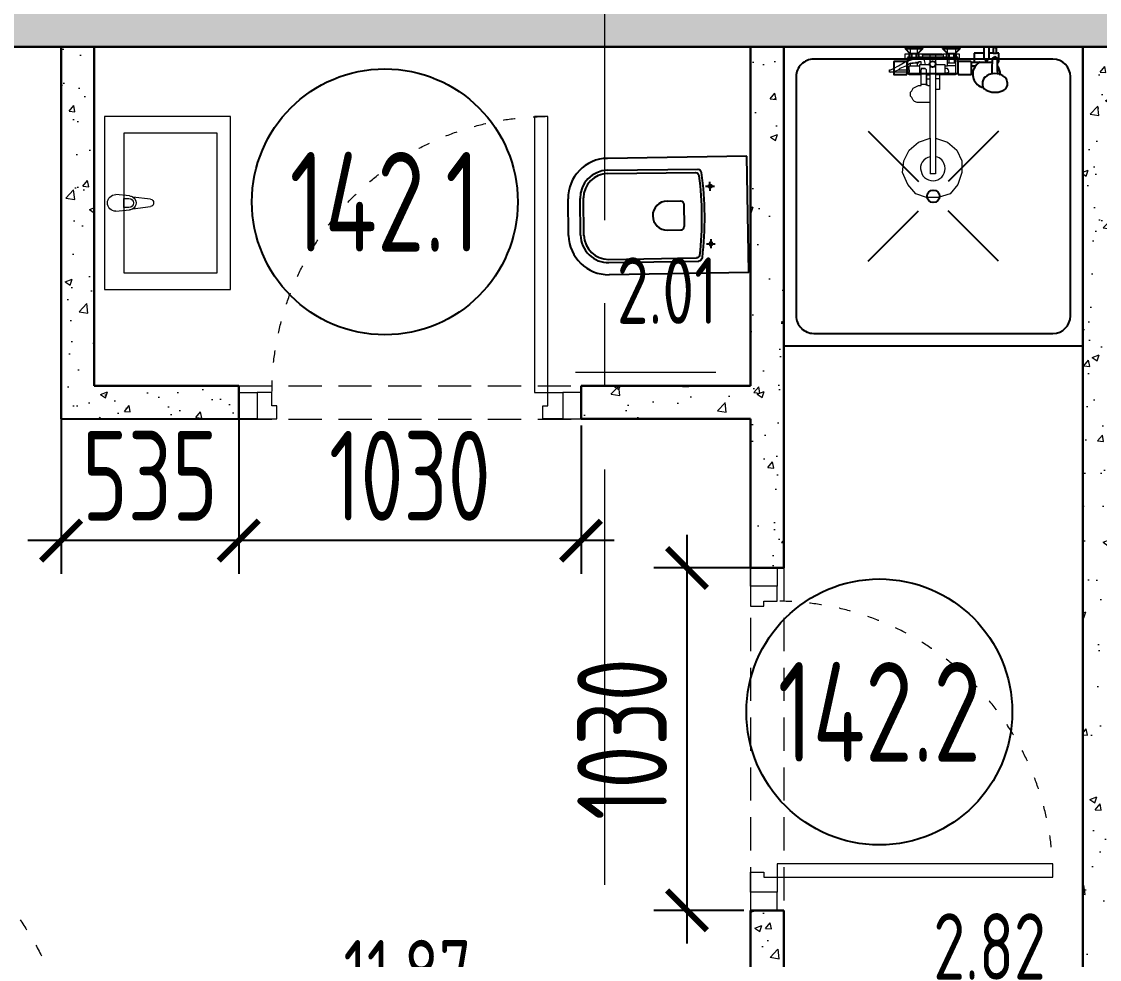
# Model space of a CAD drawing. Header units: millimetres. Extents: x -360149 to 9420325, y 0 to 292181.
# Drawn here: x -207989 to -204745, y 106889 to 109710 of the extents above; entities that cross this region are included whole.
import ezdxf
from ezdxf import colors
from ezdxf.entities.mleader import LeaderData, LeaderLine
from ezdxf.enums import TextEntityAlignment as Align
from ezdxf.math import Vec2, Vec3

# ---------------------------------------------------------------- set-up
doc = ezdxf.new("R2010")
doc.units = ezdxf.units.MM
doc.header["$MEASUREMENT"] = 0
for name, pattern in [('ACAD_ISO03W100', [30, 12, -18]), ('ADSK_Штриховая_ш2 п1', [3, 2, -1]), ('CENTER', [2, 1.25, -0.25, 0.25, -0.25])]:
    doc.linetypes.add(name, pattern=pattern)
doc.layers.get('0').update_dxf_attribs({"color": 250, "lineweight": 9})
for name, color, linetype, lineweight in [('_АР ТЕКСТ', 250, 'Continuous', 25), ('АР_Двери', 5, 'Continuous', 18), ('АР_Маркер экспликации', 239, 'Continuous', 13), ('АР_Номер помещения', 1, 'Continuous', 25), ('АР_Оси', 193, 'Continuous', 9), ('АР_Отметки', 250, 'Continuous', 15), ('АР_Перегородки газоблок', 165, 'Continuous', 30), ('АР_Перегородки газоблок_Штрих', 165, 'Continuous', 5), ('АР_Помещения_площадь', 19, 'Continuous', 9), ('АР_Размеры дверей', 15, 'Continuous', 0), ('АР_тонкая линия', 250, 'Continuous', 0)]:
    doc.layers.add(name, color=color, linetype=linetype, lineweight=lineweight)
doc.layers.add('ТХ_сантехника', color=253, linetype='Continuous')
doc.styles.add('ISOCPEUR', font='isocpeur.ttf', dxfattribs={"width": 0.7})
doc.styles.get("Standard").update_dxf_attribs({"font": 'isocpeur.ttf'})
doc.dimstyles.new('R_100', dxfattribs={"dimtxt": 270, "dimasz": 120, "dimexe": 100, "dimexo": 0, "dimgap": 60, "dimtad": 1, "dimdec": 0, "dimrnd": 5, "dimzin": 0, "dimdsep": 46, "dimtxsty": 'ISOCPEUR', "dimblk": 'ARCHTICK', "dimcen": 0, "dimdle": 100, "dimclrd": 256, "dimclre": 256, "dimclrt": 256, "dimadec": 0, "dimazin": 0, "dimtfac": 2, "dimtdec": 0, "dimtofl": 0, "dimtmove": 1, "dimatfit": 3, "dimfxl": 1, "dimtvp": 3, "dimtolj": 1, "dimtzin": 0, "dimarcsym": 0})

# ---------------------------------------------------------------- blocks, each defined once
blk = doc.blocks.new('*U64')
at = {"layer": 'АР_Номер помещения', "color": 7}
blk.add_circle((-10209.7, 3495), 400, dxfattribs=at)
at = {"layer": 'АР_Помещения_площадь', "color": 7}
blk.add_line((-8326.7, 2008.5), (-8749, 2008.5), dxfattribs=at)
at = {"color": 7, "style": 'ISOCPEUR', "width": 0.7, "flags": 1}
blk.add_attdef('КАТЕГОРИЯ', (-499.2, -2092.2), '', height=250, dxfattribs=at)
at = {"layer": 'АР_Номер помещения', "color": 7, "style": 'ISOCPEUR', "width": 0.7}
blk.add_attdef('НОМЕР_ПОМЕЩЕНИЯ', text='', height=300, dxfattribs=at).set_placement((-10209.7, 3495), align=Align.MIDDLE_CENTER)
at = {"layer": 'АР_Помещения_площадь', "color": 7, "style": 'ISOCPEUR', "width": 0.7}
blk.add_attdef('ПЛОЩАДЬ_ПОМЕЩЕНИЯ', text='', height=200, dxfattribs=at).set_placement((-8321.8, 2255), align=Align.MIDDLE_RIGHT)
at = {"layer": 'АР_Помещения_площадь', "color": 7, "lineweight": 30, "width": 0.7, "flags": 104}
blk.add_attdef('ИМЯ_ПОМЕЩЕНИЯ', text='', height=100, dxfattribs=at).set_placement((157.6, 1217.1), align=Align.MIDDLE_CENTER)
blk = doc.blocks.new('*U927')
for points in [[(-55, -80), (-55, 0), (-115, 0), (-115, -40), (-100, -40), (-100, -80), (-55, -80)], [(0, 0), (0, -80), (-55, -80), (-55, 0), (0, 0)], [(-1030, 0), (-1030, -80), (-975, -80), (-975, 0), (-1030, 0)], [(-975, -80), (-975, 0), (-915, 0), (-915, -40), (-930, -40), (-930, -80), (-975, -80)]]:
    blk.add_lwpolyline(points)
blk.add_lwpolyline([(-100, -80), (-100, -910), (-140, -910), (-140, -80)], close=True)
at = {"linetype": 'ACAD_ISO03W100', "ltscale": 3}
blk.add_arc((-100, -80), 830, 180, 270, dxfattribs=at)
blk = doc.blocks.new('унитаз поликлиники')
for p, q in [((0, 175), (0, -175)), ((0, 175), (420, 175)), ((420, 138.7), (149.6, 138.7)), ((112.4, 73.1), (112.4, 100.2)), ((420, 129), (156.8, 128.7)), ((125.6, 86.7), (99.5, 86.7)), ((191.9, -33.7), (191.9, 33.7)), ((242.4, 43.7), (201.9, 43.7)), ((494, 57.1), (494, -57.1)), ((504, 55), (504, -55)), ((540, 55), (540, -55)), ((242.4, -43.7), (201.9, -43.7)), ((125.5, -86.5), (99.4, -86.5)), ((112.3, -73), (112.3, -100.1)), ((420, -129), (155.2, -128.7)), ((420, -139), (147.9, -138.7)), ((0, -175), (420, -175))]:
    blk.add_line(p, q)
for centre, radius, start, end in [((420, 55), 120, 0, 90), ((420.5, 55.2), 83.5, 359.8619, 90.3335), ((420, 55), 74, 0, 90), ((242.4, 0), 43.7, 270, 90), ((420, -55), 120, 270, 0), ((420, -55), 84, 270, 0), ((420, -55), 74, 270, 358.4018)]:
    blk.add_arc(centre, radius, start, end)
at = {"extrusion": (0, 0, -1)}
for centre, major_axis, ratio, start_param, end_param in [((149.5, 127.3), (-5.6, -10.5), 0.821373, 1.269211, 2.570669), ((1158.1, 0), (-731, -726.4), 0.993775, 0.659849, 0.910919), ((984.1, 0), (-23.4, -941.4), 0.89728, 1.422258, 1.677847), ((154.4, 119.8), (-5.61, -7.72), 0.798093, 1.232924, 2.686723), ((112.4, 86.8), (3.55, 3.55), 1, 5.504025, 11.78721), ((201.9, -33.5), (4.12, -9.49), 0.964797, 0.42926, 1.943413), ((147.9, -127.5), (5.4, -10.4), 0.836443, 0.56114, 1.877577), ((155.2, -117.5), (5.3, -10.4), 0.842984, 0.549902, 1.8819)]:
    blk.add_ellipse(centre, major_axis=major_axis, ratio=ratio, start_param=start_param, end_param=end_param, dxfattribs=at)
for centre, major_axis, ratio, start_param, end_param in [((201.9, 33.5), (4.12, 9.49), 0.964797, 0.42926, 1.943413), ((112.3, -86.6), (3.54, -3.55), 1, 5.504025, 11.78721)]:
    blk.add_ellipse(centre, major_axis=major_axis, ratio=ratio, start_param=start_param, end_param=end_param)
blk = doc.blocks.new('Из_буфера27431')
at = {"linetype": 'Continuous', "lineweight": 5}
for p, q in [((-138.5, 11.1), (-85.6, 17.7)), ((-138.5, 11.1), (-85.6, 17.7)), ((-76.1, 21), (-34.1, 25)), ((-76.1, 21), (-34.1, 25)), ((-59, 13.6), (-73.9, 13.6)), ((-59, 13.6), (-73.9, 13.6)), ((-59, -13.6), (-59, 13.6)), ((-59, -13.6), (-59, 13.6)), ((-85.6, -17.7), (-138.5, -11.1)), ((-85.6, -17.7), (-138.5, -11.1)), ((-34.1, -25), (-76.1, -21)), ((-34.1, -25), (-76.1, -21)), ((-73.9, -13.6), (-59, -13.6)), ((-73.9, -13.6), (-59, -13.6))]:
    blk.add_line(p, q, dxfattribs=at)
for points in [[(0, -260), (-380, -260), (-380, 260), (0, 260)], [(-59, -210), (-339.1, -210), (-339.1, 210), (-59, 210)], [(-59, -210), (-339.1, -210), (-339.1, 210), (-59, 210)]]:
    blk.add_lwpolyline(points, close=True, dxfattribs=at)
for centre, radius, start, end in [((-137.1, 0), 11.2, 97.1389, 262.8611), ((-137.1, 0), 11.2, 97.1389, 262.8611), ((-74.2, 0), 21.1, 122.771, 237.229), ((-74.2, 0), 21.1, 122.771, 237.229), ((-73.9, 0), 13.6, 90, 270), ((-73.9, 0), 13.6, 90, 270), ((-74.2, 0), 21.1, 95.1696, 122.771), ((-74.2, 0), 21.1, 95.1696, 122.771), ((-34.1, 0), 25, 270, 90), ((-34.1, 0), 25, 270, 90), ((-74.2, 0), 21.1, 237.229, 264.8304), ((-74.2, 0), 21.1, 237.229, 264.8304)]:
    blk.add_arc(centre, radius, start, end, dxfattribs=at)
blk = doc.blocks.new('_DotSmall')
at = {"color": 0, "linetype": 'ByBlock', "const_width": 0.5}
blk.add_lwpolyline([(-0.0625, 0, 1), (0.0625, 0, 1)], format="xyb", close=True, dxfattribs=at)
blk = doc.blocks.new('_ArchTick')
at = {"color": 0, "linetype": 'ByBlock', "const_width": 0.15}
blk.add_lwpolyline([(-0.5, -0.5), (0.5, 0.5)], dxfattribs=at)
blk = doc.blocks.new('*D1102')
at = {"layer": 'АР_Размеры дверей', "lineweight": -2, "ltscale": 100, "transparency": 16777216}
for p, q in [((-205986.3, 108166.4), (-205986.3, 106936.4)), ((-205766.5, 108066.4), (-206086.3, 108066.4)), ((-205814.8, 107036.4), (-206086.3, 107036.4))]:
    blk.add_line(p, q, dxfattribs=at)
at = {"layer": 'АР_Размеры дверей', "lineweight": -2, "ltscale": 100, "transparency": 16777216, "xscale": 120, "yscale": 120, "zscale": 120}
for p, rotation in [((-205986.3, 108066.4), 90), ((-205986.3, 107036.4), 270)]:
    blk.add_blockref('_ArchTick', p, dxfattribs=dict(at, rotation=rotation))
at = {"layer": 'АР_Размеры дверей', "ltscale": 100, "transparency": 16777216, "insert": (-206181.3, 107551.4), "char_height": 270, "attachment_point": 5, "rotation": 90, "style": 'ISOCPEUR'}
blk.add_mtext('\\A1;1030', dxfattribs=at)
blk = doc.blocks.new('*D1103')
at = {"layer": 'АР_Размеры дверей', "lineweight": -2, "ltscale": 100, "transparency": 16777216}
for p, q in [((-207335.1, 108494.3), (-207335.1, 108048.8)), ((-206305.1, 108494.8), (-206305.1, 108048.8)), ((-206205.1, 108148.8), (-207435.1, 108148.8))]:
    blk.add_line(p, q, dxfattribs=at)
at = {"layer": 'АР_Размеры дверей', "lineweight": -2, "ltscale": 100, "transparency": 16777216, "xscale": 120, "yscale": 120, "zscale": 120, "rotation": 180}
blk.add_blockref('_ArchTick', (-207335.1, 108148.8), dxfattribs=at)
at = {"layer": 'АР_Размеры дверей', "lineweight": -2, "ltscale": 100, "transparency": 16777216, "xscale": 120, "yscale": 120, "zscale": 120}
blk.add_blockref('_ArchTick', (-206305.1, 108148.8), dxfattribs=at)
at = {"layer": 'АР_Размеры дверей', "ltscale": 100, "transparency": 16777216, "insert": (-206820.1, 108343.8), "char_height": 270, "attachment_point": 5, "style": 'ISOCPEUR'}
blk.add_mtext('\\A1;1030', dxfattribs=at)
blk = doc.blocks.new('*U1106')
blk.add_lwpolyline([(-100, 80), (-100, 1010), (-140, 1010), (-140, 80)], close=True)
for points in [[(-1130, 0), (-1130, 80), (-1075, 80), (-1075, 0), (-1130, 0)], [(-1075, 80), (-1075, 0), (-1015, 0), (-1015, 40), (-1030, 40), (-1030, 80), (-1075, 80)], [(-55, 80), (-55, 0), (-115, 0), (-115, 40), (-100, 40), (-100, 80), (-55, 80)], [(0, 0), (0, 80), (-55, 80), (-55, 0), (0, 0)]]:
    blk.add_lwpolyline(points)
at = {"linetype": 'ACAD_ISO03W100', "ltscale": 3}
blk.add_arc((-100, 80), 930, 90, 180, dxfattribs=at)
blk = doc.blocks.new('*U1270')
for points in [[(0, 0), (0, -80), (55, -80), (55, 0), (0, 0)], [(55, -80), (55, 0), (115, 0), (115, -40), (100, -40), (100, -80), (55, -80)], [(975, -80), (975, 0), (915, 0), (915, -40), (930, -40), (930, -80), (975, -80)], [(1030, 0), (1030, -80), (975, -80), (975, 0), (1030, 0)]]:
    blk.add_lwpolyline(points)
blk.add_lwpolyline([(100, -80), (100, -910), (140, -910), (140, -80)], close=True)
at = {"linetype": 'ACAD_ISO03W100', "ltscale": 3}
blk.add_arc((100, -80), 830, 270, 0, dxfattribs=at)
blk = doc.blocks.new('Из_буфера15266')
at = {"lineweight": 0, "ltscale": 100, "transparency": 33554687}
for points in [[(-13.2, -338.7), (-60.9, -354.5), (-97.9, -386.3), (-119.1, -428.6), (-119.1, -476.2), (-103.2, -523.9), (-71.4, -560.9), (-23.8, -576.8), (23.8, -576.8), (66.1, -560.9), (97.9, -523.9), (119.1, -476.2), (113.8, -428.6), (92.6, -386.3), (55.6, -354.5), (7.9, -338.7), (7.9, -195.8), (23.8, -195.8), (34.4, -195.8), (50.3, -195.8), (60.9, -195.8), (71.4, -190.5), (76.7, -185.2), (82, -174.6), (87.3, -169.3), (87.3, -158.7), (87.3, -153.5), (82, -148.2), (82, -148.2), (76.7, -137.6), (76.7, -137.6), (66.1, -132.3), (55.6, -127), (50.3, -127), (45, -127), (45, -105.8), (45, -84.7), (92.6, -84.7), (92.6, -74.1), (166.7, -74.1), (172, -74.1), (172, -68.8), (172, -63.5), (166.7, -63.5), (156.1, -58.2), (134.9, -47.6), (108.5, -31.7), (92.6, -26.5), (92.6, -21.2), (108.5, -21.2), (108.5, 0), (39.7, 0), (39.7, -21.2), (39.7, -21.2), (39.7, -21.2), (34.4, -21.2), (34.4, -21.2), (29.1, -42.3), (7.9, -42.3), (7.9, -5.3), (39.7, -5.3), (39.7, 0), (-39.7, 0), (-39.7, -5.3), (-13.2, -5.3), (-13.2, -42.3), (-50.3, -42.3), (-50.3, -47.6), (-60.9, -47.6), (-60.9, -37), (-60.9, -37), (-60.9, -21.2), (-45, -21.2), (-45, 0), (-108.5, 0), (-108.5, -21.2), (-92.6, -21.2), (-92.6, -37), (-92.6, -37), (-92.6, -47.6), (-92.6, -47.6), (-92.6, -84.7), (-29.1, -84.7)], [(-92.6, -21.2), (-60.9, -21.2)], [(-92.6, -37), (-60.9, -37)], [(-87.3, -21.2), (-87.3, -37)], [(-66.1, -21.2), (-66.1, -37)], [(-13.2, -5.3), (7.9, -5.3)], [(-13.2, -42.3), (-13.2, -142.9)], [(7.9, -195.8), (7.9, -42.3)], [(45, -42.3), (29.1, -42.3)], [(55.6, -15.9), (39.7, -21.2)], [(55.6, -15.9), (55.6, -15.9)], [(60.9, -21.2), (55.6, -15.9)], [(55.6, -31.7), (55.6, -31.7)], [(76.7, -37), (55.6, -31.7)], [(92.6, -26.5), (76.7, -21.2), (60.9, -21.2)], [(60.9, -37), (66.1, -37), (82, -37), (82, -37)], [(66.1, -31.7), (66.1, -37)], [(87.3, -37), (76.7, -37)], [(82, -21.2), (92.6, -21.2)], [(-92.6, -47.6), (-60.9, -47.6)], [(-50.3, -47.6), (-50.3, -79.4)], [(-50.3, -79.4), (-13.2, -79.4)], [(-29.1, -84.7), (-29.1, -142.9), (-23.8, -142.9), (-23.8, -142.9), (-23.8, -142.9), (-18.5, -142.9), (-13.2, -142.9), (-13.2, -142.9), (-13.2, -338.7)], [(-29.1, -84.7), (-13.2, -84.7)], [(23.8, -79.4), (7.9, -79.4)], [(23.8, -84.7), (7.9, -84.7)], [(23.8, -63.5), (23.8, -63.5), (23.8, -63.5), (29.1, -58.2), (29.1, -58.2), (29.1, -58.2), (29.1, -58.2), (34.4, -58.2), (39.7, -58.2), (39.7, -58.2), (39.7, -58.2), (39.7, -58.2), (45, -58.2), (45, -63.5), (45, -63.5)], [(23.8, -105.8), (23.8, -63.5)], [(23.8, -84.7), (23.8, -127)], [(34.4, -58.2), (29.1, -58.2)], [(34.4, -58.2), (34.4, -58.2)], [(39.7, -58.2), (34.4, -58.2)], [(39.7, -58.2), (39.7, -58.2)], [(45, -63.5), (45, -63.5)], [(45, -84.7), (45, -63.5)], [(50.3, -79.4), (45, -79.4)], [(50.3, -47.6), (50.3, -47.6)], [(50.3, -52.9), (50.3, -47.6)], [(50.3, -79.4), (50.3, -47.6)], [(50.3, -58.2), (50.3, -52.9)], [(87.3, -47.6), (60.9, -47.6)], [(92.6, -63.5), (92.6, -74.1)], [(166.7, -74.1), (150.8, -68.8), (134.9, -63.5)], [(166.7, -74.1), (166.7, -74.1)], [(-29.1, -100.5), (-13.2, -100.5)], [(23.8, -100.5), (7.9, -100.5)], [(13.2, -127), (7.9, -127)], [(18.5, -127), (13.2, -127)], [(23.8, -121.7), (18.5, -127)], [(23.8, -127), (23.8, -105.8)], [(45, -121.7), (34.4, -121.7), (23.8, -121.7)], [(45, -127), (45, -121.7)], [(-13.2, -338.7), (-13.2, -481.5)], [(7.9, -338.7), (7.9, -481.5)], [(-13.2, -481.5), (7.9, -481.5)]]:
    blk.add_lwpolyline(points, dxfattribs=at)
for points in [[(-92.6, 0), (-60.9, 0), (-60.9, 21.2), (-92.6, 21.2)], [(60.9, 0), (87.3, 0), (87.3, 21.2), (60.9, 21.2)], [(39.7, -21.2), (39.7, -21.2)], [(50.3, -42.3), (45, -42.3), (45, -31.7), (55.6, -31.7), (55.6, -31.7), (55.6, -37), (60.8, -37), (60.8, -47.6), (50.3, -47.6)], [(87.3, -47.6), (87.3, -37), (103.2, -47.6), (129.6, -58.2), (134.9, -63.5), (92.6, -63.5), (92.6, -47.6)]]:
    blk.add_lwpolyline(points, close=True, dxfattribs=at)
for points, knots in [([(-50.3, -74.1), (-55.6, -79.4), (-60.9, -74.1), (-66.1, -74.1), (-66.1, -68.8), (-66.1, -63.5), (-60.9, -58.2), (-55.6, -58.2), (-55.6, -58.2), (-50.3, -58.2)], [0, 0, 0, 0, 1, 1, 1, 2, 2, 2, 3, 3, 3, 3]), ([(7.9, -412.7), (34.4, -418), (55.6, -444.5), (45, -471), (39.7, -497.4), (13.2, -513.3), (-13.2, -508), (-39.7, -502.7), (-55.6, -476.2), (-50.3, -449.8), (-45, -428.6), (-34.4, -418), (-13.2, -412.7)], [0, 0, 0, 0, 1, 1, 1, 2, 2, 2, 3, 3, 3, 4, 4, 4, 4])]:
    blk.add_open_spline(points, degree=3, knots=knots, dxfattribs=at)
blk = doc.blocks.new('*U1272')
at = {"layer": 'АР_Номер помещения', "color": 7}
blk.add_circle((-7038.6, -2731.2), 400, dxfattribs=at)
at = {"layer": 'АР_Помещения_площадь', "color": 7}
blk.add_line((-6042.5, -3244.8), (-6464.9, -3244.8), dxfattribs=at)
at = {"color": 7, "style": 'ISOCPEUR', "width": 0.7, "flags": 1}
blk.add_attdef('КАТЕГОРИЯ', (-499.2, -2092.2), '', height=250, dxfattribs=at)
at = {"layer": 'АР_Номер помещения', "color": 7, "style": 'ISOCPEUR', "width": 0.7}
blk.add_attdef('НОМЕР_ПОМЕЩЕНИЯ', text='', height=300, dxfattribs=at).set_placement((-7038.6, -2731.2), align=Align.MIDDLE_CENTER)
at = {"layer": 'АР_Помещения_площадь', "color": 7, "lineweight": 30, "width": 0.7, "flags": 104}
blk.add_attdef('ИМЯ_ПОМЕЩЕНИЯ', text='', height=100, dxfattribs=at).set_placement((157.6, 1217.1), align=Align.MIDDLE_CENTER)
at = {"layer": 'АР_Помещения_площадь', "color": 7, "style": 'ISOCPEUR', "width": 0.7}
blk.add_attdef('ПЛОЩАДЬ_ПОМЕЩЕНИЯ', text='', height=200, dxfattribs=at).set_placement((-6037.7, -2998.3), align=Align.MIDDLE_RIGHT)
blk = doc.blocks.new('*U1273')
at = {"layer": 'АР_Номер помещения', "color": 7}
blk.add_circle((-7625.4, -4265.8), 400, dxfattribs=at)
at = {"layer": 'АР_Помещения_площадь', "color": 7}
blk.add_line((-7129.5, -5218), (-7551.9, -5218), dxfattribs=at)
at = {"color": 7, "style": 'ISOCPEUR', "width": 0.7, "flags": 1}
blk.add_attdef('КАТЕГОРИЯ', (-499.2, -2092.2), '', height=250, dxfattribs=at)
at = {"layer": 'АР_Номер помещения', "color": 7, "style": 'ISOCPEUR', "width": 0.7}
blk.add_attdef('НОМЕР_ПОМЕЩЕНИЯ', text='', height=300, dxfattribs=at).set_placement((-7625.4, -4265.8), align=Align.MIDDLE_CENTER)
at = {"layer": 'АР_Помещения_площадь', "color": 7, "lineweight": 30, "width": 0.7, "flags": 104}
blk.add_attdef('ИМЯ_ПОМЕЩЕНИЯ', text='', height=100, dxfattribs=at).set_placement((157.6, 1217.1), align=Align.MIDDLE_CENTER)
at = {"layer": 'АР_Помещения_площадь', "color": 7, "style": 'ISOCPEUR', "width": 0.7}
blk.add_attdef('ПЛОЩАДЬ_ПОМЕЩЕНИЯ', text='', height=200, dxfattribs=at).set_placement((-7124.6, -4971.5), align=Align.MIDDLE_RIGHT)
blk = doc.blocks.new('*D1349')
at = {"layer": 'АР_Размеры дверей', "lineweight": -2, "ltscale": 100, "transparency": 16777216}
for p, q in [((-207869.9, 108514.8), (-207869.9, 108048.8)), ((-207335.1, 108514.3), (-207335.1, 108048.8)), ((-207235.1, 108148.8), (-207969.9, 108148.8))]:
    blk.add_line(p, q, dxfattribs=at)
at = {"layer": 'АР_Размеры дверей', "lineweight": -2, "ltscale": 100, "transparency": 16777216, "xscale": 120, "yscale": 120, "zscale": 120, "rotation": 180}
blk.add_blockref('_ArchTick', (-207869.9, 108148.8), dxfattribs=at)
at = {"layer": 'АР_Размеры дверей', "lineweight": -2, "ltscale": 100, "transparency": 16777216, "xscale": 120, "yscale": 120, "zscale": 120}
blk.add_blockref('_ArchTick', (-207335.1, 108148.8), dxfattribs=at)
at = {"layer": 'АР_Размеры дверей', "ltscale": 100, "transparency": 16777216, "insert": (-207602.5, 108343.8), "char_height": 270, "attachment_point": 5, "style": 'ISOCPEUR'}
blk.add_mtext('\\A1;535', dxfattribs=at)

msp = doc.modelspace()

# ---------------------------------------------------------------- hatches: boundary and pattern name
at = {"layer": 'АР_Перегородки газоблок_Штрих', "ltscale": 100}
h = msp.add_hatch(dxfattribs=at)
h.set_pattern_fill('AR-CONC', color=256, scale=30)
h.set_pattern_definition([(50, (0, 0), (215.17805, -18.82564), [22.5, -247.5]), (355, (0, 0), (-41.6254, 225.65764), [18, -198]), (100.45144, (17.93, -1.57), (173.55265, 206.832), [19.12206, -210.34263]), (46.1842, (0, 60), (320.1724, -49.65578), [33.75, -371.25]), (96.63564, (26.68, 55.86), (280.3986, 292.2356), [28.6831, -315.51413]), (351.18416, (0, 60), (280.3986, 292.2356), [27, -297]), (21, (30, 45), (179.07212, -120.78567), [22.5, -247.5]), (326, (30, 45), (72.9946, 217.54501), [18, -198]), (71.45144, (44.92, 34.93), (252.06671, 96.75935), [19.12206, -210.34263]), (37.5, (0, 0), (3.647957, 99.868156), [0, -195.6, 0, -201, 0, -198.75]), (7.5, (0, 0), (78.92086, 118.323514), [0, -114.6, 0, -191.1, 0, -75.75]), (327.5, (-66.9, 0), (160.14673, -6.766462), [0, -75, 0, -234, 0, -310.5]), (317.5, (-96.9, 0), (174.95585, 30.031495), [0, -97.5, 0, -155.4, 0, -220.5])])
h.paths.add_polyline_path([(-210461.84, 109734.71), (-210361.84, 109634.71)], flags=17)
h.paths.add_polyline_path([(-201173.39, 109734.71), (-201293.39, 109734.71), (-210461.84, 109734.71), (-210361.84, 109634.71), (-202922.38, 109634.71), (-202922.38, 109061.23), (-202922.38, 108895.28), (-200153.92, 108895.28), (-200153.92, 106920.63), (-203133.86, 106920.63), (-203133.86, 104807.67), (-203241.85, 104807.72), (-203241.88, 104707.72), (-203033.92, 104707.67), (-203033.92, 106800.68), (-200033.92, 106800.68), (-200033.92, 110700.94), (-201173.39, 110702.54), (-201293.39, 110702.54), (-201293.39, 109734.71), (-201173.39, 109734.71), (-201173.39, 110062.09), (-201173.39, 110581.1), (-201173.39, 110582.54), (-200153.92, 110581.1), (-200153.92, 109015.28), (-201173.39, 109015.28)])
h.paths.add_polyline_path([(-201293.39, 109634.71), (-201293.39, 109014.71), (-202822.38, 109014.71), (-202822.38, 109634.71)], flags=16)
h.paths.add_polyline_path([(-202969.99, 109634.71), (-202849.5, 109634.71)], flags=17)
h = msp.add_hatch(dxfattribs=at)
h.set_pattern_fill('AR-CONC', color=256, scale=30)
h.set_pattern_definition([(50, (0, 673.48), (215.17805, -18.82564), [22.5, -247.5]), (355, (0, 673.48), (-41.6254, 225.65764), [18, -198]), (100.45144, (17.93, 671.9), (173.55265, 206.832), [19.12206, -210.34263]), (46.1842, (0, 733.48), (320.1724, -49.65578), [33.75, -371.25]), (96.63564, (26.68, 729.34), (280.3986, 292.2356), [28.6831, -315.51413]), (351.18416, (0, 733.48), (280.3986, 292.2356), [27, -297]), (21, (30, 718.48), (179.07212, -120.78567), [22.5, -247.5]), (326, (30, 718.48), (72.9946, 217.54501), [18, -198]), (71.45144, (44.92, 708.4), (252.06671, 96.75935), [19.12206, -210.34263]), (37.5, (0, 673.475), (3.647957, 99.868156), [0, -195.6, 0, -201, 0, -198.75]), (7.5, (0, 673.48), (78.92086, 118.323514), [0, -114.6, 0, -191.1, 0, -75.75]), (327.5, (-66.9, 673.475), (160.14673, -6.766462), [0, -75, 0, -234, 0, -310.5]), (317.5, (-96.9, 673.48), (174.95585, 30.031495), [0, -97.5, 0, -155.4, 0, -220.5])])
h.paths.add_polyline_path([(-205694.83, 109614.71), (-205794.83, 109614.71), (-205794.83, 108614.76), (-206233.92, 108614.76), (-206233.92, 108514.76), (-205794.83, 108514.76), (-205794.83, 108066.39), (-205694.83, 108066.39)])
h.paths.add_polyline_path([(-207335.1, 108614.28), (-207769.87, 108614.72), (-207769.87, 109634.72), (-207869.86, 109634.71), (-207869.85, 108514.83), (-207335.07, 108514.71)])
h.paths.add_polyline_path([(-206233.92, 108614.76), (-206305.07, 108614.76), (-206305.07, 108514.76), (-206233.92, 108514.76)])
h = msp.add_hatch(dxfattribs=at)
h.set_pattern_fill('AR-CONC', color=256, scale=30)
h.set_pattern_definition([(50, (0, 396.71), (215.17805, -18.82564), [22.5, -247.5]), (355, (0, 396.7), (-41.6254, 225.65764), [18, -198]), (100.45144, (17.93, 395.14), (173.55265, 206.832), [19.12206, -210.34263]), (46.1842, (0, 456.7), (320.1724, -49.65578), [33.75, -371.25]), (96.63564, (26.68, 452.57), (280.3986, 292.2356), [28.6831, -315.51413]), (351.18416, (0, 456.7), (280.3986, 292.2356), [27, -297]), (21, (30, 441.71), (179.07212, -120.78567), [22.5, -247.5]), (326, (30, 441.7), (72.9946, 217.54501), [18, -198]), (71.45144, (44.92, 431.64), (252.06671, 96.75935), [19.12206, -210.34263]), (37.5, (0, 396.71), (3.647957, 99.868156), [0, -195.6, 0, -201, 0, -198.75]), (7.5, (0, 396.71), (78.92086, 118.323514), [0, -114.6, 0, -191.1, 0, -75.75]), (327.5, (-66.9, 396.71), (160.14673, -6.766462), [0, -75, 0, -234, 0, -310.5]), (317.5, (-96.9, 396.71), (174.95585, 30.031495), [0, -97.5, 0, -155.4, 0, -220.5])])
h.paths.add_polyline_path([(-204334.37, 106500.68), (-204694.83, 106500.68), (-204694.83, 106997.39), (-204794.83, 106997.39), (-204794.83, 106500.68), (-205694.83, 106500.68), (-205694.83, 107036.39), (-205794.83, 107036.39), (-205794.83, 106500.68), (-206033.92, 106500.68), (-206031.81, 106400.68), (-204334.37, 106400.68)])
h.paths.add_polyline_path([(-204694.83, 109634.71), (-204794.83, 109634.71), (-204794.83, 106997.39), (-204694.83, 106997.39)])

# ---------------------------------------------------------------- linework, layer by layer
at = {"layer": 'АР_Оси', "linetype": 'CENTER', "ltscale": 1000}
msp.add_line((-206233.92, 134363.15), (-206233.92, 78630.8), dxfattribs=at)
at = {"layer": 'АР_Перегородки газоблок', "ltscale": 100}
for p, q in [((-210361.84, 109634.71), (-201293.39, 109634.71)), ((-207869.87, 108514.83), (-207869.86, 109634.71)), ((-207769.87, 108614.73), (-207769.86, 109634.71)), ((-205794.83, 109634.71), (-205794.83, 108614.76)), ((-205694.83, 109634.71), (-205694.83, 108066.39)), ((-204794.83, 106500.68), (-204794.83, 109634.71)), ((-207769.87, 108614.73), (-207335.1, 108614.28)), ((-207335.1, 108614.28), (-207335.1, 108514.28)), ((-206305.07, 108514.76), (-206305.07, 108614.76)), ((-206305.07, 108614.76), (-205794.83, 108614.76)), ((-207869.87, 108514.83), (-207335.1, 108514.28)), ((-206305.07, 108514.76), (-205794.83, 108514.76)), ((-205794.83, 108514.76), (-205794.83, 108066.39)), ((-205694.83, 108066.39), (-205794.83, 108066.39)), ((-205794.83, 107036.39), (-205694.83, 107036.39)), ((-205794.83, 107036.39), (-205794.83, 106500.68)), ((-205694.83, 107036.39), (-205694.83, 106500.68))]:
    msp.add_line(p, q, dxfattribs=at)
at = {"layer": 'АР_тонкая линия', "linetype": 'ADSK_Штриховая_ш2 п1', "ltscale": 50}
for p, q in [((-207335.21, 108614.28), (-206205.17, 108614.04)), ((-207335.1, 108514.28), (-206205.1, 108513.8))]:
    msp.add_line(p, q, dxfattribs=at)
for points in [[(-205794.83, 108066.39), (-205794.83, 106936.39)], [(-205694.83, 108066.39), (-205694.83, 107036.39)]]:
    msp.add_lwpolyline(points, dxfattribs=at)
at = {"layer": 'ТХ_сантехника'}
for p, q in [((-205694.83, 109634.71), (-205694.83, 108734.71)), ((-204794.83, 109634.71), (-205694.83, 109634.71)), ((-205276.83, 109634.71), (-205329.33, 109634.71)), ((-205329.33, 109634.71), (-205329.33, 109629.46)), ((-205329.33, 109629.46), (-205315.08, 109614.46)), ((-205329.33, 109629.46), (-205276.83, 109629.46)), ((-205315.08, 109614.46), (-205317.33, 109614.46)), ((-205317.33, 109614.46), (-205317.33, 109601.71)), ((-205315.08, 109614.46), (-205291.08, 109614.46)), ((-205310.21, 109614.46), (-205310.21, 109601.71)), ((-205295.96, 109614.46), (-205295.96, 109601.71)), ((-205291.08, 109614.46), (-205276.83, 109629.46)), ((-205288.83, 109614.46), (-205291.08, 109614.46)), ((-205288.83, 109601.71), (-205288.83, 109614.46)), ((-205276.83, 109629.46), (-205276.83, 109634.71)), ((-205164.33, 109634.71), (-205216.83, 109634.71)), ((-205216.83, 109634.71), (-205216.83, 109629.46)), ((-205216.83, 109629.46), (-205202.58, 109614.46)), ((-205216.83, 109629.46), (-205164.33, 109629.46)), ((-205202.58, 109614.46), (-205204.83, 109614.46)), ((-205204.83, 109614.46), (-205204.83, 109601.71)), ((-205202.58, 109614.46), (-205178.58, 109614.46)), ((-205197.71, 109614.46), (-205197.71, 109601.71)), ((-205183.46, 109614.46), (-205183.46, 109601.71)), ((-205178.58, 109614.46), (-205164.33, 109629.46)), ((-205176.33, 109614.46), (-205178.58, 109614.46)), ((-205176.33, 109601.71), (-205176.33, 109614.46)), ((-205164.33, 109629.46), (-205164.33, 109634.71)), ((-205093.08, 109615.21), (-205122.33, 109615.21)), ((-205122.33, 109615.21), (-205122.33, 109588.21)), ((-205076.58, 109634.71), (-205093.08, 109634.71)), ((-205093.08, 109634.71), (-205093.08, 109615.21)), ((-205093.08, 109615.21), (-205093.08, 109601.71)), ((-205076.58, 109615.21), (-205076.58, 109634.71)), ((-205064.21, 109615.21), (-205076.58, 109615.21)), ((-205076.58, 109601.71), (-205076.58, 109615.21)), ((-205076.58, 109601.71), (-205076.58, 109615.21)), ((-205064.21, 109627.96), (-205064.21, 109615.21)), ((-205064.21, 109615.21), (-205054.46, 109615.21)), ((-205054.46, 109615.21), (-205054.46, 109627.96)), ((-205047.33, 109615.21), (-205054.46, 109615.21)), ((-205047.33, 109588.21), (-205047.33, 109615.21)), ((-204794.83, 108734.71), (-204794.83, 109634.71)), ((-204884.83, 109597.21), (-205604.83, 109597.21)), ((-205363.83, 109587.42), (-205363.83, 109553.02)), ((-205324.08, 109589.67), (-205361.58, 109589.67)), ((-205324.08, 109588.96), (-205324.08, 109589.67)), ((-205322.58, 109588.96), (-205324.08, 109588.96)), ((-205324.08, 109588.96), (-205324.08, 109554.46)), ((-205317.33, 109601.71), (-205322.58, 109601.71)), ((-205322.58, 109601.71), (-205322.58, 109588.96)), ((-205322.58, 109554.46), (-205322.58, 109588.96)), ((-205317.33, 109601.71), (-205288.83, 109601.71)), ((-205204.83, 109601.71), (-205288.83, 109601.71)), ((-205204.83, 109601.71), (-205176.33, 109601.71)), ((-205171.08, 109601.71), (-205176.33, 109601.71)), ((-205171.08, 109588.96), (-205171.08, 109601.71)), ((-205169.58, 109588.96), (-205171.08, 109588.96)), ((-205171.08, 109588.96), (-205171.08, 109554.32)), ((-205132.08, 109589.67), (-205169.58, 109589.67)), ((-205169.58, 109589.67), (-205169.58, 109588.96)), ((-205169.58, 109554.46), (-205169.58, 109588.96)), ((-205129.83, 109587.08), (-205129.83, 109587.42)), ((-205106.33, 109587.08), (-205129.83, 109587.08)), ((-205129.83, 109577.33), (-205129.83, 109587.08)), ((-205122.33, 109588.21), (-205104.36, 109588.21)), ((-205104.36, 109588.21), (-205066.95, 109588.21)), ((-205067.21, 109566.41), (-205066.83, 109598.09)), ((-205066.83, 109598.09), (-205066.65, 109599.32)), ((-205066.65, 109599.32), (-205066.13, 109600.47)), ((-205066.13, 109600.47), (-205065.29, 109601.45)), ((-205065.29, 109601.45), (-205064.21, 109602.21)), ((-205064.21, 109602.21), (-205063.09, 109602.62)), ((-205063.08, 109602.63), (-205063.09, 109602.62)), ((-205061.27, 109603.52), (-205063.08, 109602.63)), ((-205063.08, 109602.63), (-205062.94, 109602.68)), ((-205062.94, 109602.68), (-205061.58, 109602.84)), ((-205061.58, 109602.84), (-205057.08, 109602.84)), ((-205059.33, 109603.82), (-205061.27, 109603.52)), ((-205057.39, 109603.52), (-205059.33, 109603.82)), ((-205055.58, 109602.63), (-205057.39, 109603.52)), ((-205057.08, 109602.84), (-205055.72, 109602.68)), ((-205055.72, 109602.68), (-205055.58, 109602.63)), ((-205055.58, 109602.63), (-205055.57, 109602.62)), ((-205055.57, 109602.62), (-205054.46, 109602.21)), ((-205054.46, 109602.21), (-205053.37, 109601.45)), ((-205053.37, 109601.45), (-205052.54, 109600.47)), ((-205052.54, 109600.47), (-205052.01, 109599.32)), ((-205052.01, 109599.32), (-205051.83, 109598.09)), ((-205051.46, 109566.41), (-205051.83, 109598.09)), ((-205051.57, 109576.28), (-205051.72, 109588.21)), ((-205051.72, 109588.21), (-205047.33, 109588.21)), ((-205361.58, 109550.77), (-205324.08, 109550.77)), ((-205324.08, 109550.77), (-205324.08, 109554.46)), ((-205324.08, 109554.46), (-205322.58, 109554.46)), ((-205322.58, 109554.46), (-205322.58, 109554.32)), ((-205322.58, 109554.32), (-205322.58, 109553.86)), ((-205322.58, 109553.86), (-205322.58, 109553.71)), ((-205322.58, 109553.71), (-205171.08, 109553.71)), ((-205171.08, 109554.32), (-205171.08, 109554.46)), ((-205171.08, 109554.46), (-205169.58, 109554.46)), ((-205171.08, 109553.86), (-205171.08, 109554.32)), ((-205171.08, 109553.71), (-205171.08, 109553.86)), ((-205169.58, 109554.46), (-205169.58, 109550.77)), ((-205169.58, 109550.77), (-205132.08, 109550.77)), ((-205129.83, 109553.02), (-205129.83, 109577.33)), ((-205129.83, 109577.33), (-205117.29, 109577.33)), ((-205076.43, 109550.55), (-205083.52, 109547.43)), ((-205072.55, 109551.57), (-205076.43, 109550.55)), ((-205066.18, 109553.09), (-205072.55, 109551.57)), ((-205067.59, 109552.75), (-205067.21, 109566.41)), ((-205059.33, 109553.6), (-205066.18, 109553.09)), ((-205052.49, 109553.09), (-205059.33, 109553.6)), ((-205046.11, 109551.57), (-205052.49, 109553.09)), ((-205051.07, 109552.75), (-205051.46, 109566.41)), ((-205046.11, 109551.57), (-205043.61, 109550.91)), ((-205042.23, 109550.55), (-205043.61, 109550.91)), ((-205035.15, 109547.43), (-205042.23, 109550.55)), ((-205657.33, 109544.71), (-205657.33, 108824.71)), ((-205096.45, 109529.43), (-205096.83, 109527.04)), ((-205096.83, 109527.04), (-205096.83, 109519.05)), ((-205096.83, 109519.05), (-205095.55, 109513.49)), ((-205095.18, 109534.94), (-205096.45, 109529.43)), ((-205094.1, 109536.99), (-205095.18, 109534.94)), ((-205090.5, 109541.97), (-205094.1, 109536.99)), ((-205088.95, 109543.37), (-205090.5, 109541.97)), ((-205083.52, 109547.43), (-205088.95, 109543.37)), ((-205029.71, 109543.37), (-205035.15, 109547.43)), ((-205028.16, 109541.97), (-205029.71, 109543.37)), ((-205024.57, 109536.99), (-205028.16, 109541.97)), ((-205023.48, 109534.94), (-205024.57, 109536.99)), ((-205022.22, 109529.43), (-205023.48, 109534.94)), ((-205023.11, 109513.49), (-205021.83, 109519.05)), ((-205021.83, 109527.04), (-205022.22, 109529.43)), ((-205021.83, 109519.05), (-205021.83, 109527.04)), ((-204832.33, 108824.71), (-204832.33, 109544.71)), ((-205095.55, 109513.49), (-205094.27, 109511.71)), ((-205094.27, 109511.71), (-205091.81, 109508.3)), ((-205091.81, 109508.3), (-205085.85, 109503.84)), ((-205085.85, 109503.84), (-205078.08, 109500.43)), ((-205078.08, 109500.43), (-205069.04, 109498.28)), ((-205069.04, 109498.28), (-205059.33, 109497.54)), ((-205059.33, 109497.54), (-205049.63, 109498.28)), ((-205049.63, 109498.28), (-205040.58, 109500.43)), ((-205040.58, 109500.43), (-205032.82, 109503.84)), ((-205032.82, 109503.84), (-205026.86, 109508.3)), ((-205026.86, 109508.3), (-205023.11, 109513.49)), ((-205440.57, 109380.44), (-205289.15, 109229.03)), ((-205049.09, 109380.44), (-205200.51, 109229.03)), ((-205440.57, 108988.97), (-205289.15, 109140.38)), ((-205049.09, 108988.97), (-205200.51, 109140.38)), ((-205604.83, 108772.21), (-204884.83, 108772.21)), ((-205694.83, 108734.71), (-204794.83, 108734.71))]:
    msp.add_line(p, q, dxfattribs=at)
for centre, major_axis, start_param, end_param in [((-205059.33, 109627.96), (-3.45, -3.45), 2.3561945, 5.4977871), ((-205604.83, 109544.71), (-37.12, 37.12), 5.4977871, 7.0685835), ((-205361.58, 109587.42), (-1.59, -1.59), 3.9269908, 5.4977871), ((-205246.83, 109582.21), (-6.36, -6.36), 2.3561945, 8.6393798), ((-205132.08, 109587.42), (-1.59, -1.59), 2.3561945, 3.9269908), ((-205084.83, 109551.87), (-29.17, -29.17), 4.4750139, 4.8325884), ((-205084.83, 109551.87), (-29.17, 29.17), 5.990979, 6.0458103), ((-205084.83, 109601.71), (-5.83, 5.83), 0.7853982, 3.9269908), ((-204884.83, 109544.71), (-37.12, -37.12), 2.3561945, 3.9269908), ((-205361.58, 109553.02), (-1.59, 1.59), 0.7853982, 2.3561945), ((-205132.08, 109553.02), (-1.59, -1.59), 0.7853982, 2.3561945), ((-205084.83, 109551.87), (-29.17, -29.17), -1.4505969, 0.5545531), ((-205084.7, 109551.94), (-29.06, 29.06), 3.9018293, 4.5605613), ((-205244.83, 109184.71), (-13.26, 13.26), 3.9269908, 10.2101761), ((-205604.83, 108824.71), (-37.12, -37.12), -0.7853982, 0.7853982), ((-204884.83, 108824.71), (-37.12, 37.12), 2.3561945, 3.9269908)]:
    msp.add_ellipse(centre, major_axis=major_axis, ratio=1, start_param=start_param, end_param=end_param, dxfattribs=at)

# ---------------------------------------------------------------- block references
at = {"layer": 'АР_Двери', "xscale": -1, "rotation": 180}
msp.add_blockref('*U927', (-206305.07, 108514.71), dxfattribs=at)
at = {"layer": 'АР_Двери', "color": 253, "rotation": 90.00000000000001}
msp.add_blockref('*U1270', (-205794.83, 107036.39), dxfattribs=at)
at = {"layer": 'АР_Двери', "xscale": -1}
msp.add_blockref('*U1106', (-208859.26, 106400.68), dxfattribs=at)
at = {"layer": 'АР_Маркер экспликации'}
ref = msp.add_blockref('*U1272', (-199856.79, 111899.1), dxfattribs=at)
ref.add_attrib('НОМЕР_ПОМЕЩЕНИЯ', '142.1', dxfattribs={"layer": 'АР_Номер помещения', "color": 7, "height": 300, "style": 'ISOCPEUR', "width": 0.7}).set_placement((-206895.37, 109167.94), align=Align.MIDDLE_CENTER)
ref.add_attrib('ПЛОЩАДЬ_ПОМЕЩЕНИЯ', '2.01', dxfattribs={"layer": 'АР_Помещения_площадь', "color": 7, "height": 200, "style": 'ISOCPEUR', "width": 0.7}).set_placement((-205894.45, 108900.84), align=Align.MIDDLE_RIGHT)
ref = msp.add_blockref('*U64', (-198312.96, 104592.23), dxfattribs=at)
ref.add_attrib('НОМЕР_ПОМЕЩЕНИЯ', '142', dxfattribs={"layer": 'АР_Номер помещения', "color": 7, "height": 300, "style": 'ISOCPEUR', "width": 0.7}).set_placement((-208522.62, 108087.21), align=Align.MIDDLE_CENTER)
ref.add_attrib('ПЛОЩАДЬ_ПОМЕЩЕНИЯ', '11.87', dxfattribs={"layer": 'АР_Помещения_площадь', "color": 7, "height": 200, "style": 'ISOCPEUR', "width": 0.7}).set_placement((-206634.73, 106847.19), align=Align.MIDDLE_RIGHT)
ref = msp.add_blockref('*U1273', (-197781.75, 111899.1), dxfattribs=at)
ref.add_attrib('НОМЕР_ПОМЕЩЕНИЯ', '142.2', dxfattribs={"layer": 'АР_Номер помещения', "color": 7, "height": 300, "style": 'ISOCPEUR', "width": 0.7}).set_placement((-205407.17, 107633.26), align=Align.MIDDLE_CENTER)
ref.add_attrib('ПЛОЩАДЬ_ПОМЕЩЕНИЯ', '2.82', dxfattribs={"layer": 'АР_Помещения_площадь', "color": 7, "height": 200, "style": 'ISOCPEUR', "width": 0.7}).set_placement((-204906.39, 106927.6), align=Align.MIDDLE_RIGHT)
at = {"layer": 'ТХ_сантехника', "color": 253, "ltscale": 100, "xscale": -0.75, "yscale": 0.75, "zscale": 0.75}
msp.add_blockref('Из_буфера15266', (-205247.91, 109613.14), dxfattribs=at)
at = {"layer": 'ТХ_сантехника', "ltscale": 100, "xscale": -1}
msp.add_blockref('Из_буфера27431', (-207739.52, 109164.62), dxfattribs=at)
at = {"layer": 'ТХ_сантехника', "rotation": 180.8645356381789}
msp.add_blockref('унитаз поликлиники', (-205803.14, 109130.09), dxfattribs=at)

# ---------------------------------------------------------------- dimensions: what is measured, and where the dimension line sits
at = {"layer": 'АР_Размеры дверей', "ltscale": 100}
for base, p1, p2, picture, middle in [((-207869.87, 108148.78), (-207335.1, 108514.28), (-207869.87, 108514.83), '*D1349', (-207602.49, 108343.78)), ((-207335.1, 108148.78), (-206305.07, 108494.81), (-207335.1, 108494.34), '*D1103', (-206820.08, 108343.78))]:
    dim = msp.add_linear_dim(base=base, p1=p1, p2=p2, dimstyle='R_100', override={"dimpost": '\\X', "dimfxl": 2.5, "dimarcsym": 1}, dxfattribs=at)
    dim.commit()
    dim.dimension.update_dxf_attribs({"geometry": picture, "text_midpoint": middle})
dim = msp.add_linear_dim(base=(-205986.32, 107036.39), p1=(-205766.51, 108066.39), p2=(-205814.78, 107036.39), angle=90, dimstyle='R_100', override={"dimpost": '\\X', "dimfxl": 2.5, "dimarcsym": 1}, dxfattribs=at)
dim.commit()
dim.dimension.update_dxf_attribs({"geometry": '*D1102', "text_midpoint": (-206181.32, 107551.39)})

# ---------------------------------------------------------------- leaders
at = {"layer": '_АР ТЕКСТ'}
ml = msp.add_multileader_mtext('Standard', dxfattribs=at)
ml.set_content('{\\W0.8;-2,550}', color=256, style='ISOCPEUR')
ml.set_leader_properties(color=256, linetype='Continuous', lineweight=-1)
ml.set_arrow_properties(name='DOTSMALL')
ml.build(insert=Vec2(0, 0))
ml.multileader.update_dxf_attribs({"has_text_frame": 1, "text_left_attachment_type": 4, "text_right_attachment_type": 4, "dogleg_length": 100, "arrow_head_size": 180})
ctx = ml.context
ctx.base_point, ctx.char_height, ctx.arrow_head_size, ctx.landing_gap_size, ctx.plane_origin = Vec3(-302775.82, 123943.26, -1.96), 250, 180, 50, Vec3(-302295.49, 121699.25, -1.96)
ctx.left_attachment, ctx.right_attachment = 4, 4
notes = []
notes.append((ctx, [(0, (0, 0, 0), (0, 0), (1, 0), 1, [])]))
ctx.mtext.insert, ctx.mtext.width, ctx.mtext.defined_height, ctx.mtext.line_spacing_style, ctx.mtext.flow_direction = Vec3(-302725.82, 124276.6, -1.96), 801.0864, 330.71, 2, 5
ml = msp.add_multileader_mtext('Standard', dxfattribs=at)
ml.set_content('{\\W0.8;-2,550}', color=256, style='ISOCPEUR')
ml.set_leader_properties(color=256, linetype='Continuous', lineweight=-1)
ml.set_arrow_properties(name='DOTSMALL')
ml.build(insert=Vec2(0, 0))
ml.multileader.update_dxf_attribs({"has_text_frame": 1, "text_left_attachment_type": 4, "text_right_attachment_type": 4, "dogleg_length": 100, "arrow_head_size": 180})
ctx = ml.context
ctx.base_point, ctx.char_height, ctx.arrow_head_size, ctx.landing_gap_size, ctx.plane_origin = Vec3(-314736.01, 120073.28, -1.96), 250, 180, 50, Vec3(-314255.68, 117829.26, -1.96)
ctx.left_attachment, ctx.right_attachment = 4, 4
notes.append((ctx, [(0, (0, 0, 0), (0, 0), (1, 0), 1, [])]))
ctx.mtext.insert, ctx.mtext.width, ctx.mtext.defined_height, ctx.mtext.line_spacing_style, ctx.mtext.flow_direction = Vec3(-314686.01, 120406.61, -1.96), 801.0864, 330.71, 2, 5
at = {"layer": 'АР_Отметки'}
ml = msp.add_multileader_mtext('Standard', dxfattribs=at)
ml.set_content('{\\W0.8;-2,250}', color=256, style='ISOCPEUR')
ml.set_leader_properties(color=256, linetype='Continuous', lineweight=-1)
ml.set_arrow_properties(name='DOTSMALL')
ml.build(insert=Vec2(0, 0))
ml.multileader.update_dxf_attribs({"has_text_frame": 1, "text_left_attachment_type": 4, "text_right_attachment_type": 4, "dogleg_length": 100, "arrow_head_size": 180})
ctx = ml.context
ctx.base_point, ctx.char_height, ctx.arrow_head_size, ctx.landing_gap_size, ctx.plane_origin = Vec3(-296774.14, 128156.95), 250, 180, 50, Vec3(-296855.54, 126878.84)
ctx.left_attachment, ctx.right_attachment = 4, 4
notes.append((ctx, [(0, (0, 0, 0), (0, 0), (1, 0), 1, [])]))
ctx.mtext.insert, ctx.mtext.width, ctx.mtext.defined_height, ctx.mtext.line_spacing_style, ctx.mtext.flow_direction = Vec3(-296724.14, 128490.29), 769.989, 343.89, 2, 5
ml = msp.add_multileader_mtext('Standard', dxfattribs=at)
ml.set_content('{\\W0.8;-2,250}', color=256, style='ISOCPEUR')
ml.set_leader_properties(color=256, linetype='Continuous', lineweight=-1)
ml.set_arrow_properties(name='DOTSMALL')
ml.build(insert=Vec2(0, 0))
ml.multileader.update_dxf_attribs({"has_text_frame": 1, "text_left_attachment_type": 4, "text_right_attachment_type": 4, "dogleg_length": 100, "arrow_head_size": 180})
ctx = ml.context
ctx.base_point, ctx.char_height, ctx.arrow_head_size, ctx.landing_gap_size, ctx.plane_origin = Vec3(-298305.8, 120267.04, 0), 250, 180, 50, Vec3(-302964.31, 116414.73, 0)
ctx.left_attachment, ctx.right_attachment = 4, 4
notes.append((ctx, [(0, (0, 0, 0), (0, 0), (1, 0), 1, [])]))
ctx.mtext.insert, ctx.mtext.width, ctx.mtext.defined_height, ctx.mtext.line_spacing_style, ctx.mtext.flow_direction = Vec3(-298255.8, 120600.38, 0), 769.989, 343.89, 2, 5
ml = msp.add_multileader_mtext('Standard', dxfattribs=at)
ml.set_content('{\\W0.8;-2,250}', color=256, style='ISOCPEUR')
ml.set_leader_properties(color=256, linetype='Continuous', lineweight=-1)
ml.set_arrow_properties(name='DOTSMALL')
ml.build(insert=Vec2(0, 0))
ml.multileader.update_dxf_attribs({"has_text_frame": 1, "text_left_attachment_type": 4, "text_right_attachment_type": 4, "dogleg_length": 100, "arrow_head_size": 180})
ctx = ml.context
ctx.base_point, ctx.char_height, ctx.arrow_head_size, ctx.landing_gap_size, ctx.plane_origin = Vec3(-335903.25, 116985.86, 0), 250, 180, 50, Vec3(-337173.96, 115928.76, 0)
ctx.left_attachment, ctx.right_attachment = 4, 4
notes.append((ctx, [(0, (0, 0, 0), (0, 0), (1, 0), 1, [])]))
ctx.mtext.insert, ctx.mtext.width, ctx.mtext.defined_height, ctx.mtext.line_spacing_style, ctx.mtext.flow_direction = Vec3(-335853.25, 117319.19, 0), 769.989, 343.89, 2, 5
ml = msp.add_multileader_mtext('Standard', dxfattribs=at)
ml.set_content('{\\W0.8;-2,650}', color=256, style='ISOCPEUR')
ml.set_leader_properties(color=256, linetype='Continuous', lineweight=-1)
ml.set_arrow_properties(name='DOTSMALL')
ml.build(insert=Vec2(0, 0))
ml.multileader.update_dxf_attribs({"has_text_frame": 1, "text_left_attachment_type": 4, "text_right_attachment_type": 4, "dogleg_length": 100, "arrow_head_size": 180})
ctx = ml.context
ctx.base_point, ctx.char_height, ctx.arrow_head_size, ctx.landing_gap_size, ctx.plane_origin = Vec3(-302334.96, 113770.42), 250, 180, 50, Vec3(-302336.26, 112502.85)
ctx.left_attachment, ctx.right_attachment = 4, 4
notes.append((ctx, [(0, (0, 0, 0), (0, 0), (1, 0), 1, [])]))
ctx.mtext.insert, ctx.mtext.width, ctx.mtext.defined_height, ctx.mtext.line_spacing_style, ctx.mtext.flow_direction = Vec3(-302284.96, 114103.75), 881.1858, 430.99, 2, 5
for ctx, leaders in notes:
    for number, flags, end, landing, length, lines in leaders:
        leader = LeaderData()
        leader.index, (leader.has_last_leader_line, leader.has_dogleg_vector, leader.attachment_direction) = number, flags
        leader.last_leader_point, leader.dogleg_vector, leader.dogleg_length = Vec3(end), Vec3(landing), length
        for number, points, colour, breaks in lines:
            line = LeaderLine()
            line.index, line.vertices, line.color, line.breaks = number, Vec3.list(points), colors.encode_raw_color(colour), breaks
            leader.lines.append(line)
        ctx.leaders.append(leader)

doc.saveas('drawing.dxf')
